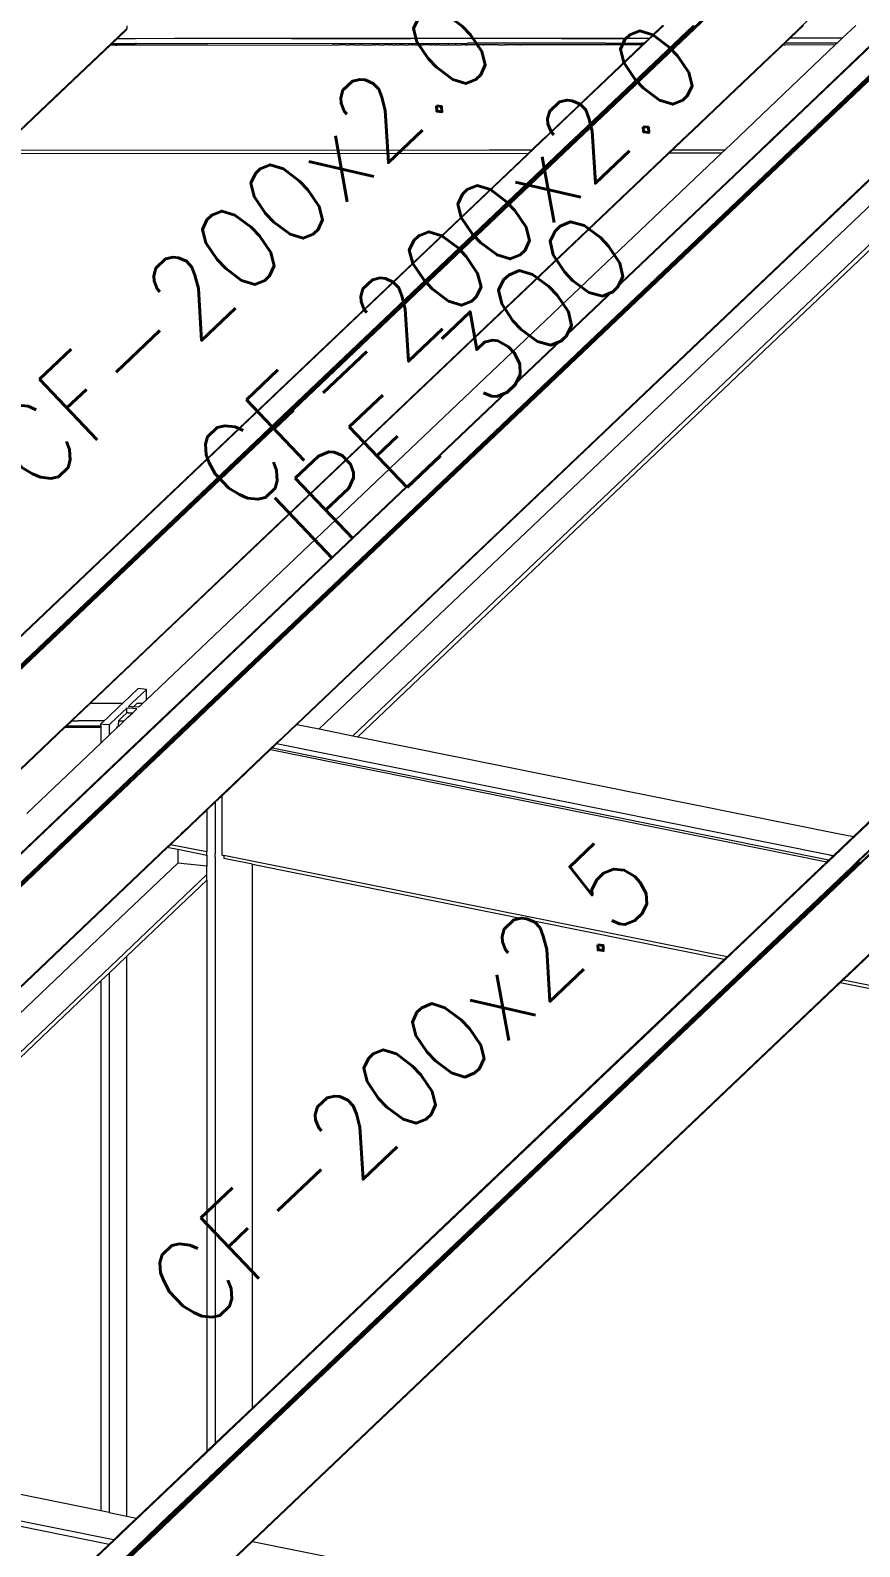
# Model space of a CAD drawing. Header units: millimetres. Extents: x 0 to 42, y 0 to 29.7.
# Drawn here: x 23.759 to 25.276, y 21.444 to 24.218 of the extents above; entities that cross this region are included whole.
import ezdxf
from ezdxf.enums import TextEntityAlignment as Align

# ---------------------------------------------------------------- set-up
doc = ezdxf.new("R2010")
doc.units = ezdxf.units.MM
doc.layers.add('BARRAS_DE_ACERO', color=7, linetype='Continuous', lineweight=9)
doc.layers.add('REFERENCIA_DE_LAS_BARRAS', color=2, linetype='Continuous', lineweight=9)
doc.styles.add('CYPETXT', font='romans__.ttf', dxfattribs={"height": 0.2})

msp = doc.modelspace()

# ---------------------------------------------------------------- linework, layer by layer
at = {"layer": 'BARRAS_DE_ACERO'}
for p, q in [((24.75574, 24.01792), (26.04933, 25.2482)), ((26.0539, 25.2482), (24.81695, 24.07178)), ((24.75307, 24.01779), (24.97333, 24.22726)), ((24.89759, 24.2102), (24.91551, 24.22723)), ((24.89815, 24.2102), (24.91604, 24.22722)), ((24.89961, 24.2102), (24.91751, 24.22722)), ((24.93523, 24.19308), (24.97117, 24.22726)), ((25.18078, 24.23618), (25.14748, 24.20451)), ((25.17326, 24.22738), (25.14851, 24.20384)), ((25.15519, 24.21054), (25.1729, 24.22738)), ((25.24418, 24.20391), (25.26877, 24.22729)), ((23.80352, 24.09596), (23.9071, 24.19446)), ((23.90565, 24.19162), (23.90813, 24.19398)), ((23.91798, 24.20335), (23.90813, 24.19398)), ((23.90897, 24.19431), (23.91812, 24.20302)), ((23.91812, 24.20302), (23.91816, 24.20309)), ((23.92041, 24.20309), (23.91816, 24.20309)), ((23.95137, 24.20311), (23.92041, 24.20309)), ((23.92787, 24.19432), (23.95135, 24.19433)), ((23.9532, 24.19433), (23.95135, 24.19433)), ((23.9532, 24.19433), (24.55871, 24.19471)), ((24.73086, 24.2036), (24.45494, 24.20344)), ((24.78682, 24.19485), (24.55871, 24.19471)), ((24.68076, 24.00206), (24.89961, 24.2102)), ((24.7307, 24.20359), (24.79269, 24.20363)), ((24.7927, 24.20364), (24.73086, 24.2036)), ((24.81078, 24.19486), (24.78682, 24.19485)), ((24.84391, 24.20366), (24.79269, 24.20363)), ((24.81078, 24.19486), (24.87892, 24.1949)), ((24.86889, 24.20368), (24.84391, 24.20366)), ((24.86887, 24.20369), (24.86893, 24.20369)), ((24.86887, 24.20369), (24.86889, 24.20368)), ((24.89077, 24.20371), (24.86893, 24.20369)), ((24.8815, 24.1949), (24.87843, 24.19198)), ((24.87953, 24.1949), (24.87892, 24.1949)), ((24.87955, 24.1949), (24.87953, 24.1949)), ((24.8815, 24.1949), (24.87955, 24.1949)), ((24.8815, 24.1949), (24.89075, 24.20369)), ((24.89015, 24.20369), (24.89075, 24.20369)), ((24.89075, 24.20369), (24.89077, 24.20371)), ((24.8977, 24.20977), (24.89815, 24.2102)), ((25.0206, 24.08255), (25.13915, 24.19529)), ((25.14139, 24.19871), (25.07376, 24.1344)), ((25.1149, 24.01837), (25.31209, 24.20591)), ((25.13147, 24.03465), (25.31128, 24.20566)), ((25.14682, 24.20258), (25.13915, 24.19529)), ((25.13935, 24.19505), (25.14836, 24.20362)), ((25.14618, 24.19505), (25.13935, 24.19505)), ((25.23493, 24.19511), (25.14618, 24.19505)), ((25.14679, 24.20385), (25.14748, 24.20451)), ((25.14682, 24.20258), (25.1481, 24.20379)), ((25.15519, 24.21054), (25.1481, 24.20379)), ((25.14836, 24.20362), (25.14851, 24.20384)), ((25.24418, 24.20391), (25.14851, 24.20384)), ((25.19638, 24.03468), (25.37112, 24.20088)), ((25.23493, 24.19511), (25.23185, 24.19218)), ((25.23493, 24.19511), (25.23494, 24.19512)), ((25.23494, 24.19512), (25.24418, 24.20391)), ((23.73969, 24.03379), (23.90565, 24.19162)), ((24.08392, 24.19148), (23.91513, 24.19138)), ((24.08392, 24.19148), (24.31209, 24.19162)), ((24.31381, 24.19162), (24.31209, 24.19162)), ((24.31381, 24.19162), (24.31724, 24.19162)), ((24.31724, 24.19162), (24.31894, 24.19162)), ((24.31894, 24.19162), (24.32402, 24.19162)), ((24.32738, 24.19162), (24.32402, 24.19162)), ((24.33071, 24.19162), (24.32738, 24.19162)), ((24.33402, 24.19162), (24.33071, 24.19162)), ((24.33567, 24.19162), (24.33402, 24.19162)), ((24.33567, 24.19162), (24.33731, 24.19162)), ((24.33731, 24.19162), (24.33895, 24.19162)), ((24.33895, 24.19162), (24.34058, 24.19162)), ((24.34058, 24.19162), (24.3422, 24.19162)), ((24.34382, 24.19162), (24.3422, 24.19162)), ((24.34543, 24.19162), (24.34382, 24.19162)), ((24.34704, 24.19162), (24.34543, 24.19162)), ((24.34704, 24.19162), (24.34864, 24.19162)), ((24.35024, 24.19162), (24.34864, 24.19162)), ((24.35183, 24.19162), (24.35024, 24.19162)), ((24.35183, 24.19162), (24.35342, 24.19162)), ((24.35342, 24.19162), (24.355, 24.19162)), ((24.355, 24.19162), (24.35657, 24.19162)), ((24.35657, 24.19162), (24.36126, 24.19162)), ((24.36434, 24.19162), (24.36126, 24.19162)), ((24.38252, 24.19162), (24.38547, 24.19162)), ((24.3884, 24.19162), (24.38547, 24.19162)), ((24.3884, 24.19162), (24.39131, 24.19162)), ((24.39707, 24.19162), (24.39992, 24.19162)), ((24.39992, 24.19162), (24.40275, 24.19162)), ((24.40275, 24.19162), (24.40556, 24.19162)), ((24.40835, 24.19162), (24.40556, 24.19162)), ((24.41113, 24.19162), (24.40835, 24.19162)), ((24.41526, 24.19162), (24.41113, 24.19162)), ((24.41526, 24.19162), (24.41663, 24.19162)), ((24.41663, 24.19162), (24.41799, 24.19162)), ((24.4207, 24.19162), (24.41799, 24.19162)), ((24.4207, 24.19162), (24.42205, 24.19162)), ((24.42205, 24.19162), (24.42739, 24.19162)), ((24.42871, 24.19162), (24.42739, 24.19162)), ((24.43003, 24.19162), (24.42871, 24.19162)), ((24.43003, 24.19162), (24.43135, 24.19162)), ((24.43135, 24.19162), (24.43395, 24.19162)), ((24.43525, 24.19162), (24.43395, 24.19162)), ((24.43681, 24.19162), (24.43525, 24.19162)), ((24.44169, 24.19162), (24.43806, 24.19162)), ((24.44169, 24.19162), (24.44299, 24.19162)), ((24.44299, 24.19162), (24.44553, 24.19162)), ((24.44553, 24.19162), (24.44805, 24.19162)), ((24.44805, 24.19162), (24.45053, 24.19162)), ((24.45299, 24.19162), (24.45053, 24.19162)), ((24.45787, 24.19162), (24.46028, 24.19162)), ((24.46268, 24.19162), (24.46028, 24.19162)), ((24.46268, 24.19162), (24.46506, 24.19162)), ((24.46506, 24.19162), (24.46742, 24.19162)), ((24.46742, 24.19162), (24.46977, 24.19162)), ((24.47442, 24.19162), (24.47672, 24.19162)), ((24.49128, 24.19162), (24.48908, 24.19162)), ((24.49128, 24.19162), (24.49346, 24.19162)), ((24.49563, 24.19162), (24.49346, 24.19162)), ((24.49778, 24.19162), (24.49563, 24.19162)), ((24.50204, 24.19162), (24.50098, 24.19162)), ((24.5031, 24.19162), (24.50204, 24.19162)), ((24.5031, 24.19162), (24.50415, 24.19162)), ((24.5052, 24.19162), (24.50415, 24.19162)), ((24.50625, 24.19162), (24.5052, 24.19162)), ((24.50729, 24.19162), (24.50625, 24.19162)), ((24.50729, 24.19162), (24.50833, 24.19162)), ((24.50833, 24.19162), (24.50936, 24.19162)), ((24.50936, 24.19162), (24.51039, 24.19162)), ((24.51039, 24.19162), (24.51345, 24.19162)), ((24.51345, 24.19162), (24.51447, 24.19162)), ((24.51447, 24.19162), (24.51548, 24.19162)), ((24.51548, 24.19162), (24.51649, 24.19162)), ((24.51649, 24.19162), (24.5175, 24.19162)), ((24.5175, 24.19162), (24.5195, 24.19162)), ((24.52043, 24.19162), (24.5195, 24.19162)), ((24.5205, 24.19162), (24.52043, 24.19162)), ((24.5205, 24.19162), (24.52248, 24.19162)), ((24.52249, 24.19162), (24.52248, 24.19162)), ((24.52249, 24.19162), (24.52347, 24.19162)), ((24.52445, 24.19162), (24.52347, 24.19162)), ((24.52445, 24.19162), (24.52543, 24.19162)), ((24.52543, 24.19162), (24.52641, 24.19162)), ((24.52641, 24.19162), (24.52738, 24.19162)), ((24.52933, 24.19162), (24.53028, 24.19162)), ((24.53788, 24.19162), (24.536, 24.19162)), ((24.55767, 24.19162), (24.5568, 24.19162)), ((24.55767, 24.19162), (24.55853, 24.19162)), ((24.58775, 24.19162), (24.58851, 24.19162)), ((24.61291, 24.19162), (24.61223, 24.19162)), ((24.61558, 24.19162), (24.61425, 24.19162)), ((24.61559, 24.19162), (24.61558, 24.19162)), ((24.61559, 24.19162), (24.61625, 24.19162)), ((24.61625, 24.19162), (24.61691, 24.19162)), ((24.61691, 24.19162), (24.61757, 24.19162)), ((24.61757, 24.19162), (24.61823, 24.19162)), ((24.61823, 24.19162), (24.61889, 24.19162)), ((24.61889, 24.19162), (24.61954, 24.19162)), ((24.61954, 24.19162), (24.62019, 24.19162)), ((24.62019, 24.19162), (24.62084, 24.19162)), ((24.62084, 24.19162), (24.62149, 24.19162)), ((24.62149, 24.19162), (24.62214, 24.19162)), ((24.62214, 24.19162), (24.62278, 24.19162)), ((24.62278, 24.19162), (24.62342, 24.19162)), ((24.62342, 24.19162), (24.62406, 24.19162)), ((24.62406, 24.19162), (24.6247, 24.19162)), ((24.62843, 24.19162), (24.62659, 24.19162)), ((24.62904, 24.19162), (24.62843, 24.19162)), ((24.62965, 24.19162), (24.62904, 24.19162)), ((24.62965, 24.19162), (24.63086, 24.19162)), ((24.63086, 24.19162), (24.63146, 24.19162)), ((24.63206, 24.19162), (24.63146, 24.19162)), ((24.63326, 24.19162), (24.63206, 24.19162)), ((24.63385, 24.19162), (24.63326, 24.19162)), ((24.63444, 24.19162), (24.63385, 24.19162)), ((24.63562, 24.19162), (24.63444, 24.19162)), ((24.63736, 24.19162), (24.63562, 24.19162)), ((24.65182, 24.19162), (24.63736, 24.19162)), ((24.65182, 24.19162), (24.65235, 24.19162)), ((24.65601, 24.19162), (24.65235, 24.19162)), ((24.65601, 24.19162), (24.65755, 24.19162)), ((24.65857, 24.19162), (24.65755, 24.19162)), ((24.66009, 24.19162), (24.65857, 24.19162)), ((24.87843, 24.19198), (24.66009, 24.19162)), ((24.71329, 24.03439), (24.879, 24.19198)), ((24.87843, 24.19198), (24.74561, 24.06568)), ((24.75205, 24.01886), (24.93523, 24.19308)), ((25.23185, 24.19218), (25.02909, 23.99934)), ((25.27374, 24.16802), (25.1335, 24.03465)), ((25.13979, 24.19212), (25.23185, 24.19218)), ((25.1714, 24.01766), (25.34484, 24.18262)), ((25.18493, 24.02815), (25.33611, 24.17195)), ((25.29917, 24.19222), (25.27374, 24.16802)), ((25.3155, 24.15676), (25.16925, 24.01766)), ((25.32236, 24.15646), (25.17639, 24.01766)), ((24.97066, 24.03634), (25.07376, 24.1344)), ((25.01142, 24.07339), (25.07462, 24.1335)), ((23.72273, 24.01911), (23.80352, 24.09596)), ((25.42758, 24.07163), (24.22577, 22.92862)), ((24.74561, 24.06568), (24.69681, 24.01924)), ((24.75976, 24.0174), (24.81695, 24.07178)), ((25.01091, 24.07333), (24.9706, 24.03498)), ((24.95088, 24.01753), (24.97066, 24.03634)), ((24.95224, 24.01752), (24.9706, 24.03498)), ((25.11357, 24.01763), (25.13147, 24.03465)), ((25.1335, 24.03465), (25.1156, 24.01763)), ((25.18493, 24.02815), (25.1752, 24.0189)), ((25.17577, 24.01508), (25.19638, 24.03468)), ((23.56557, 22.94146), (24.68076, 24.00206)), ((23.66709, 22.97821), (24.75976, 24.0174)), ((24.6793, 24.00206), (23.79888, 23.16473)), ((24.95087, 24.01752), (23.85821, 22.97833)), ((24.95224, 24.01752), (23.86883, 22.98714)), ((25.17577, 24.01508), (24.0826, 22.9754)), ((24.22916, 23.12153), (25.15531, 24.00235)), ((25.15649, 24.00112), (24.23055, 23.12046)), ((24.67565, 23.99913), (24.67875, 24.00208)), ((24.67875, 24.00208), (24.69483, 24.01737)), ((24.69483, 24.01737), (24.69665, 24.0191)), ((24.73134, 23.99916), (24.7342, 24.00188)), ((24.73348, 23.99916), (24.75267, 24.01741)), ((24.73444, 24.00211), (24.7342, 24.00188)), ((24.75205, 24.01886), (24.73444, 24.00211)), ((24.73601, 23.99916), (24.74039, 24.00333)), ((24.74414, 24.00454), (24.73848, 23.99916)), ((24.74039, 24.00333), (24.75506, 24.01728)), ((24.75766, 24.0174), (24.74414, 24.00454)), ((24.75307, 24.01779), (24.75267, 24.01741)), ((24.75519, 24.0174), (24.75506, 24.01728)), ((24.7552, 24.01741), (24.75519, 24.0174)), ((24.75574, 24.01792), (24.7552, 24.01741)), ((24.75766, 24.0174), (24.75767, 24.01741)), ((24.75767, 24.01741), (24.75948, 24.01913)), ((24.95244, 24.0173), (24.93658, 24.00222)), ((24.95088, 24.01753), (24.95087, 24.01752)), ((25.11355, 24.01762), (25.09437, 23.99938)), ((25.09493, 23.99938), (25.09881, 24.00307)), ((25.11559, 24.01762), (25.09641, 23.99938)), ((25.11412, 24.01763), (25.09881, 24.00307)), ((25.11355, 24.01762), (25.11357, 24.01763)), ((25.11412, 24.01763), (25.1149, 24.01837)), ((25.11559, 24.01762), (25.1156, 24.01763)), ((25.14681, 23.98952), (25.1616, 24.00359)), ((25.16925, 24.01766), (25.15007, 23.99941)), ((25.17139, 24.01765), (25.15531, 24.00235)), ((25.15649, 24.00112), (25.17315, 24.01696)), ((25.16899, 24.01061), (25.1616, 24.00359)), ((25.169, 24.01061), (25.16899, 24.01061)), ((25.169, 24.01061), (25.17269, 24.01413)), ((25.1714, 24.01766), (25.17139, 24.01765)), ((25.17315, 24.01696), (25.17316, 24.01696)), ((25.17316, 24.01696), (25.17389, 24.01766)), ((25.17389, 24.01766), (25.1752, 24.0189)), ((25.17615, 24.01743), (25.17592, 24.01721)), ((24.73601, 23.99916), (23.64377, 22.96038)), ((23.66184, 22.97997), (24.73348, 23.99916)), ((23.8472, 23.1583), (24.73134, 23.99916)), ((23.8514, 23.15549), (24.73848, 23.99916)), ((23.86926, 22.98714), (24.92734, 23.99343)), ((24.02089, 22.97844), (25.09437, 23.99938)), ((25.09493, 23.99938), (24.17832, 23.12762)), ((24.17902, 23.12689), (25.09641, 23.99938)), ((24.22752, 23.12202), (25.15007, 23.99941)), ((25.34348, 23.99122), (24.24674, 22.94816)), ((25.02909, 23.99934), (25.02294, 23.99349)), ((25.11723, 23.96139), (25.14681, 23.98952)), ((24.28715, 22.94002), (25.34348, 23.94465)), ((25.05808, 23.90513), (25.11723, 23.96139)), ((24.35797, 22.92575), (25.41143, 23.92765)), ((24.2299, 23.1175), (24.70314, 23.56757)), ((23.5687, 22.94581), (23.79888, 23.16473)), ((23.66094, 22.98116), (23.8472, 23.1583)), ((23.8514, 23.15549), (23.66499, 22.97821)), ((23.93985, 22.89943), (24.17474, 23.12283)), ((24.17832, 23.12762), (24.02147, 22.97844)), ((24.03286, 22.93688), (24.22752, 23.12202)), ((24.23055, 23.12046), (24.03894, 22.93823)), ((24.2299, 23.1175), (24.05075, 22.94711)), ((24.22763, 23.12009), (24.07672, 22.97658)), ((24.17902, 23.12689), (24.17474, 23.12283)), ((24.22763, 23.12009), (24.22854, 23.12095)), ((24.22916, 23.12153), (24.22854, 23.12095)), ((23.95615, 23.01391), (23.92804, 22.98718)), ((23.97137, 23.01239), (23.94488, 22.98719)), ((23.82423, 22.94601), (23.85821, 22.97833)), ((23.86883, 22.98714), (23.83629, 22.95619)), ((23.86864, 22.98661), (23.8692, 22.98714)), ((23.86926, 22.98714), (23.8692, 22.98714)), ((23.86926, 22.98714), (23.92804, 22.98718)), ((23.92188, 22.98132), (23.90087, 22.96134)), ((23.93562, 22.97838), (23.91771, 22.96135)), ((23.92804, 22.98718), (23.92188, 22.98132)), ((24.02089, 22.97844), (23.93521, 22.89695)), ((23.93562, 22.97838), (23.93591, 22.97866)), ((23.93591, 22.97866), (23.93869, 22.97838)), ((23.93591, 22.97838), (23.93591, 22.97866)), ((23.93591, 22.96963), (23.93591, 22.97838)), ((23.95397, 22.97685), (23.93869, 22.97838)), ((23.93885, 22.98145), (23.94488, 22.98719)), ((23.93885, 22.98145), (23.94009, 22.98133)), ((23.94481, 22.98085), (23.94009, 22.98133)), ((23.94639, 22.96964), (23.95397, 22.97685)), ((23.9569, 22.97964), (23.94743, 22.98059)), ((23.95438, 22.98719), (23.94821, 22.98133)), ((23.96486, 22.9872), (23.97137, 22.99339)), ((23.99692, 22.9551), (24.02147, 22.97844)), ((24.0826, 22.9754), (24.04822, 22.94271)), ((24.07672, 22.97658), (24.05666, 22.9575)), ((22.865, 21.87858), (23.99692, 22.9551)), ((23.83502, 22.95498), (23.65682, 22.78551)), ((23.82115, 22.94308), (23.82423, 22.94601)), ((23.82602, 22.94601), (23.88575, 22.94605)), ((23.83629, 22.95619), (23.83502, 22.95498)), ((23.8352, 22.95481), (23.83519, 22.9548)), ((23.8352, 22.95481), (23.83526, 22.95487)), ((23.83521, 22.9548), (23.84654, 22.95481)), ((23.89404, 22.95485), (23.84654, 22.95481)), ((23.88817, 22.94926), (23.89634, 22.94844)), ((23.88817, 22.94605), (23.88817, 22.94312)), ((23.90087, 22.96134), (23.89404, 22.95485)), ((23.90339, 22.94773), (23.89634, 22.94844)), ((23.91771, 22.96135), (23.90339, 22.94773)), ((23.90339, 22.94773), (23.90339, 22.92874)), ((23.92162, 22.94607), (23.91854, 22.94314)), ((23.92722, 22.96136), (23.92038, 22.95486)), ((23.92038, 22.95486), (23.93087, 22.95487)), ((23.92038, 22.95486), (23.92038, 22.95092)), ((23.92038, 22.94607), (23.92038, 22.95092)), ((23.93591, 22.96963), (23.92722, 22.96136)), ((23.93087, 22.95487), (23.9377, 22.96137)), ((23.93818, 22.96963), (23.93591, 22.96963)), ((23.9377, 22.96137), (23.94639, 22.96964)), ((23.93818, 22.96963), (23.94639, 22.96964)), ((24.0476, 22.94889), (24.03653, 22.93834)), ((24.05075, 22.94711), (24.03983, 22.93672)), ((24.05666, 22.9575), (24.0476, 22.94889)), ((24.24674, 22.94816), (24.20965, 22.91288)), ((24.24674, 22.94816), (24.28715, 22.94002)), ((23.82115, 22.94308), (23.62242, 22.75408)), ((23.65725, 22.78551), (23.82294, 22.94308)), ((23.91729, 22.94195), (23.90339, 22.92874)), ((23.91854, 22.94314), (23.91729, 22.94195)), ((23.91729, 22.94195), (23.9173, 22.94314)), ((23.9173, 22.94314), (23.91854, 22.94314)), ((24.03286, 22.93688), (23.96233, 22.86981)), ((24.03175, 22.93138), (23.99514, 22.89657)), ((24.01096, 22.90927), (24.03983, 22.93672)), ((24.01114, 22.90746), (24.04822, 22.94271)), ((24.01361, 22.91655), (24.03652, 22.93834)), ((24.03175, 22.93138), (24.03894, 22.93823)), ((24.03652, 22.93834), (24.03653, 22.93834)), ((24.20975, 22.91339), (24.21874, 22.92194)), ((24.22577, 22.92862), (24.21874, 22.92194)), ((24.28715, 22.94002), (24.34915, 22.92753)), ((23.93985, 22.89943), (22.86567, 21.87783)), ((23.88817, 22.91426), (23.75286, 22.78557)), ((23.93521, 22.89695), (23.78135, 22.75062)), ((23.84598, 22.75037), (24.01114, 22.90746)), ((24.01096, 22.90927), (23.8661, 22.77149)), ((24.01194, 22.91496), (23.96338, 22.86877)), ((23.96455, 22.86748), (23.99514, 22.89657)), ((24.01194, 22.91496), (24.01355, 22.9165)), ((24.01355, 22.9165), (24.01356, 22.9165)), ((24.01356, 22.9165), (24.01361, 22.91655)), ((24.20311, 22.90707), (24.05635, 22.7675)), ((24.10976, 22.81788), (24.19843, 22.90221)), ((24.20152, 22.90515), (24.20965, 22.91288)), ((24.20928, 22.91295), (24.20311, 22.90707)), ((24.20929, 22.91295), (24.20928, 22.91295)), ((24.20975, 22.91339), (24.20929, 22.91295)), ((25.22156, 22.70907), (24.20965, 22.91288)), ((23.96233, 22.8698), (22.72729, 21.69521)), ((23.96333, 22.86872), (23.83889, 22.75037)), ((23.96455, 22.86748), (23.86189, 22.76984)), ((23.96338, 22.86877), (23.96333, 22.86872)), ((25.4078, 22.8789), (25.22796, 22.70786)), ((25.40962, 22.87908), (25.25818, 22.73505)), ((25.46193, 22.86907), (25.26986, 22.6864)), ((24.10976, 22.81788), (24.0974, 22.80613)), ((24.10976, 22.70939), (24.10976, 22.81788)), ((24.03614, 22.74787), (24.08219, 22.79166)), ((24.08219, 22.79166), (24.0974, 22.80613)), ((24.08219, 22.79166), (24.08219, 22.71494)), ((24.0974, 22.80613), (24.0974, 22.71188)), ((23.83774, 22.74451), (23.84767, 22.75396)), ((23.84581, 22.75455), (23.84142, 22.75037)), ((23.84581, 22.75455), (23.86189, 22.76984)), ((23.85654, 22.7624), (23.84767, 22.75396)), ((23.85654, 22.7624), (23.86489, 22.77034)), ((23.86489, 22.77034), (23.8661, 22.77149)), ((24.03658, 22.7487), (24.05635, 22.7675)), ((23.83774, 22.74451), (22.72473, 21.68599)), ((22.73348, 21.51067), (24.0091, 22.72386)), ((22.86267, 21.8769), (23.78135, 22.75062)), ((23.84142, 22.75037), (22.91539, 21.86967)), ((23.83889, 22.75037), (22.91583, 21.87249)), ((22.91848, 21.86827), (23.84598, 22.75037)), ((22.93572, 21.70131), (24.01058, 22.72356)), ((24.01413, 22.72865), (24.0091, 22.72386)), ((24.02869, 22.74121), (24.01022, 22.72363)), ((24.01161, 22.72454), (24.01058, 22.72356)), ((24.01161, 22.72335), (24.02869, 22.71991)), ((24.03484, 22.74835), (24.01413, 22.72865)), ((24.03578, 22.74753), (24.01561, 22.72835)), ((24.08219, 22.71494), (24.01561, 22.72835)), ((24.03551, 22.7477), (24.02869, 22.74121)), ((24.03551, 22.7477), (24.03593, 22.74809)), ((24.03578, 22.74753), (24.03614, 22.74787)), ((25.26446, 22.74316), (25.22777, 22.70827)), ((25.22845, 22.70677), (25.25818, 22.73505)), ((25.26795, 22.68678), (25.30716, 22.72407)), ((25.30158, 22.72631), (25.27264, 22.69879)), ((25.30353, 22.72592), (25.27461, 22.69839)), ((24.02869, 22.71991), (24.08219, 22.70913)), ((24.02869, 22.71991), (24.02869, 22.69421)), ((24.08219, 22.70913), (24.08219, 22.71494)), ((24.08219, 22.70913), (24.08219, 22.68883)), ((24.0974, 22.70607), (24.0974, 22.71188)), ((24.0974, 22.70607), (24.0974, 21.63322)), ((24.10976, 22.70939), (24.11285, 22.70877)), ((24.16539, 22.69238), (24.11285, 22.70296)), ((25.22111, 22.69979), (25.02966, 22.51771)), ((25.03335, 22.52337), (25.21616, 22.69722)), ((25.03694, 22.52619), (25.21975, 22.70006)), ((25.21925, 22.70016), (25.21616, 22.69722)), ((25.21975, 22.70006), (25.22767, 22.70759)), ((25.22845, 22.70677), (25.22111, 22.69979)), ((25.22739, 22.7079), (25.22715, 22.70795)), ((25.22739, 22.7079), (25.22738, 22.70789)), ((25.22777, 22.70827), (25.22739, 22.7079)), ((25.22788, 22.7078), (25.22767, 22.70759)), ((25.22788, 22.7078), (25.22789, 22.7078)), ((25.22789, 22.7078), (25.22796, 22.70786)), ((25.27264, 22.69879), (25.2614, 22.6881)), ((25.26337, 22.6877), (25.2746, 22.69838)), ((25.26567, 22.68724), (25.27592, 22.69699)), ((25.27461, 22.69839), (25.2746, 22.69838)), ((24.02869, 22.69421), (23.93591, 22.60597)), ((24.08219, 22.68883), (24.02869, 22.69421)), ((24.08219, 22.67363), (24.08219, 22.68883)), ((25.2614, 22.6881), (24.14166, 21.62317)), ((24.16539, 22.69238), (25.02831, 22.51857)), ((24.16539, 21.69788), (24.16539, 22.69238)), ((25.12075, 22.55208), (25.26337, 22.6877)), ((25.26567, 22.68724), (25.12306, 22.55161)), ((25.26795, 22.68678), (25.12534, 22.55115)), ((25.12724, 22.55077), (25.26986, 22.6864)), ((25.24552, 22.48066), (25.4283, 22.65449)), ((23.93591, 22.60597), (22.97613, 21.69317)), ((23.93168, 22.53049), (23.03814, 21.68068)), ((25.07553, 22.50907), (25.10177, 22.53403)), ((25.08289, 22.51341), (25.12306, 22.55161)), ((25.10343, 22.53032), (25.08517, 22.51295)), ((25.08707, 22.51257), (25.10774, 22.53222)), ((25.12075, 22.55208), (25.10177, 22.53403)), ((25.10343, 22.53032), (25.10583, 22.5326)), ((25.10583, 22.5326), (25.11472, 22.54105)), ((25.12724, 22.55077), (25.10774, 22.53222)), ((25.12534, 22.55115), (25.11472, 22.54105)), ((25.30447, 22.53718), (25.27526, 22.5094)), ((23.90339, 22.4934), (23.93591, 22.52432)), ((25.08289, 22.51341), (24.00299, 21.48635)), ((24.00527, 21.48589), (25.08517, 22.51295)), ((25.03694, 22.52619), (24.09662, 21.63189)), ((24.14386, 21.62299), (25.07553, 22.50907)), ((25.08707, 22.51257), (24.14861, 21.62003)), ((25.26579, 22.50039), (25.27526, 22.5094)), ((23.88817, 22.47892), (23.04698, 21.6789)), ((23.88817, 22.47892), (23.88817, 21.50948)), ((24.16521, 21.45367), (25.24513, 22.48074)), ((24.16562, 21.45359), (25.24045, 22.47584)), ((25.24513, 22.48074), (25.26579, 22.50039)), ((24.16539, 21.69788), (24.0974, 21.63322)), ((23.88817, 21.50948), (23.04698, 21.6789)), ((22.88554, 21.65359), (23.90328, 21.4486)), ((22.89866, 21.66072), (23.91152, 21.4567)), ((24.09163, 21.6256), (23.9392, 21.48063)), ((23.95345, 21.49632), (24.08219, 21.61876)), ((23.95397, 21.49622), (24.09662, 21.63189)), ((24.14861, 21.62003), (23.97682, 21.45666)), ((23.9987, 21.48721), (24.1416, 21.62311)), ((24.00069, 21.48681), (24.14376, 21.62289)), ((24.09163, 21.6256), (24.0963, 21.63003)), ((24.09739, 21.63108), (24.0963, 21.63003)), ((24.1416, 21.62311), (24.14166, 21.62317)), ((24.14385, 21.62298), (24.14376, 21.62289)), ((24.14385, 21.62298), (24.14386, 21.62299)), ((23.90339, 21.50641), (23.88817, 21.50948)), ((23.92498, 21.46711), (23.9392, 21.48063)), ((23.93591, 21.49986), (23.95345, 21.49632)), ((23.94632, 21.48894), (23.93694, 21.48002)), ((23.95397, 21.49622), (23.94632, 21.48894)), ((24.00069, 21.48681), (23.95896, 21.44713)), ((23.9987, 21.48721), (23.96838, 21.45837)), ((24.00299, 21.48635), (23.97266, 21.4575)), ((24.00527, 21.48589), (23.98868, 21.47011)), ((23.95698, 21.44753), (23.73305, 21.23456)), ((23.76332, 21.26106), (23.95896, 21.44713)), ((23.83949, 21.3858), (23.91303, 21.45574)), ((23.88575, 21.43134), (23.90379, 21.4485)), ((23.91174, 21.45664), (23.90328, 21.4486)), ((23.90379, 21.4485), (23.91203, 21.45633)), ((23.91175, 21.45665), (23.92313, 21.46748)), ((23.91203, 21.45633), (23.91224, 21.45654)), ((23.91225, 21.45654), (23.91224, 21.45654)), ((23.91225, 21.45654), (23.92365, 21.46738)), ((23.91358, 21.45627), (23.91303, 21.45574)), ((23.91955, 21.46195), (23.91358, 21.45627)), ((23.91955, 21.46195), (23.92498, 21.46711)), ((23.94847, 21.24898), (24.16539, 21.45529)), ((23.96838, 21.45837), (23.95698, 21.44753)), ((23.96127, 21.44666), (23.97266, 21.4575)), ((23.96976, 21.45212), (23.96354, 21.4462)), ((23.96542, 21.44582), (23.97682, 21.45666)), ((23.96976, 21.45212), (23.97493, 21.45704)), ((23.97493, 21.45704), (23.98868, 21.47011)), ((24.08346, 21.37592), (24.16521, 21.45367)), ((24.16562, 21.45359), (24.12386, 21.4139)), ((24.16562, 21.45359), (25.34039, 21.21698)), ((23.96127, 21.44666), (23.76767, 21.26253)), ((23.96542, 21.44582), (23.76979, 21.25976)), ((23.96354, 21.4462), (23.88817, 21.37453))]:
    msp.add_line(p, q, dxfattribs=at)
for points in [[(25.16472, 24.40453), (24.96042, 24.21023), (24.75948, 24.01913)], [(23.9071, 24.19446), (23.93653, 24.22244), (23.93653, 24.22664)], [(23.90588, 24.19139), (23.90897, 24.19431), (23.92787, 24.19432)], [(23.91798, 24.20335), (23.93617, 24.22065), (23.9352, 24.21929)], [(23.9352, 24.21929), (23.9352, 24.21929), (23.91816, 24.20309)], [(24.7307, 24.20359), (24.02293, 24.20315), (23.95137, 24.20311)], [(24.7927, 24.20365), (24.60717, 24.20354), (24.39101, 24.20341), (24.2368, 24.20331), (24.45494, 24.20344)], [(24.8977, 24.20977), (24.89133, 24.20371), (24.8821, 24.19493), (24.879, 24.19198)], [(24.89015, 24.20369), (24.89077, 24.20371), (24.89759, 24.2102)], [(25.13935, 24.19505), (25.13627, 24.19212), (25.13979, 24.19212)], [(25.14679, 24.20385), (25.14599, 24.20309), (25.14139, 24.19871)], [(23.90588, 24.19139), (23.82481, 24.11429), (23.74017, 24.03379)], [(23.91513, 24.19138), (23.91811, 24.19139), (23.90588, 24.19139)], [(24.36434, 24.19162), (24.3659, 24.19162), (24.37354, 24.19162), (24.37656, 24.19162), (24.37955, 24.19162), (24.38252, 24.19162)], [(24.39707, 24.19162), (24.3942, 24.19162), (24.39131, 24.19162)], [(24.43681, 24.19162), (24.4374, 24.19162), (24.43806, 24.19162)], [(24.45787, 24.19162), (24.45544, 24.19162), (24.45299, 24.19162)], [(24.47442, 24.19162), (24.4721, 24.19162), (24.46977, 24.19162)], [(24.48908, 24.19162), (24.48687, 24.19162), (24.48576, 24.19162), (24.48464, 24.19162), (24.48352, 24.19162), (24.4824, 24.19162), (24.48127, 24.19162), (24.479, 24.19162), (24.47672, 24.19162)], [(24.49778, 24.19162), (24.49992, 24.19162), (24.50098, 24.19162)], [(24.52738, 24.19162), (24.52933, 24.19162), (24.52932, 24.19162)], [(24.53028, 24.19162), (24.53221, 24.19162), (24.53411, 24.19162), (24.536, 24.19162)], [(24.53788, 24.19162), (24.53974, 24.19162), (24.54159, 24.19162), (24.54343, 24.19162), (24.54434, 24.19162), (24.54706, 24.19162)], [(24.55506, 24.19162), (24.55418, 24.19162), (24.5533, 24.19162), (24.55242, 24.19162), (24.55153, 24.19162), (24.55064, 24.19162), (24.54975, 24.19162), (24.54886, 24.19162), (24.54796, 24.19162), (24.54706, 24.19162)], [(24.55506, 24.19162), (24.55593, 24.19162), (24.5568, 24.19162)], [(24.58775, 24.19162), (24.58699, 24.19162), (24.58622, 24.19162), (24.58545, 24.19162), (24.58468, 24.19162), (24.58391, 24.19162), (24.58313, 24.19162), (24.58235, 24.19162), (24.58157, 24.19162), (24.58079, 24.19162), (24.58, 24.19162), (24.57921, 24.19162), (24.57842, 24.19162), (24.57762, 24.19162), (24.57682, 24.19162), (24.57602, 24.19162), (24.57522, 24.19162), (24.57441, 24.19162), (24.5736, 24.19162), (24.57279, 24.19162), (24.57197, 24.19162), (24.57115, 24.19162), (24.57033, 24.19162), (24.56951, 24.19162), (24.56868, 24.19162), (24.56785, 24.19162), (24.56702, 24.19162), (24.56618, 24.19162), (24.56534, 24.19162), (24.5645, 24.19162), (24.56366, 24.19162), (24.56281, 24.19162), (24.56196, 24.19162), (24.56111, 24.19162), (24.56025, 24.19162), (24.55939, 24.19162), (24.55853, 24.19162)], [(24.61223, 24.19162), (24.61155, 24.19162), (24.61087, 24.19162), (24.61019, 24.19162), (24.6095, 24.19162), (24.60881, 24.19162), (24.60812, 24.19162), (24.60743, 24.19162), (24.60673, 24.19162), (24.60603, 24.19162), (24.60533, 24.19162), (24.60463, 24.19162), (24.60392, 24.19162), (24.60321, 24.19162), (24.6025, 24.19162), (24.60179, 24.19162), (24.60107, 24.19162), (24.60035, 24.19162), (24.59963, 24.19162), (24.59891, 24.19162), (24.59818, 24.19162), (24.59745, 24.19162), (24.59672, 24.19162), (24.59599, 24.19162), (24.59525, 24.19162), (24.59451, 24.19162), (24.59377, 24.19162), (24.59303, 24.19162), (24.59228, 24.19162), (24.59153, 24.19162), (24.59078, 24.19162), (24.59003, 24.19162), (24.58927, 24.19162), (24.58851, 24.19162)], [(24.61425, 24.19162), (24.61358, 24.19162), (24.61291, 24.19162)], [(24.6247, 24.19162), (24.62533, 24.19162), (24.62596, 24.19162), (24.62659, 24.19162)], [(25.07462, 24.1335), (25.07463, 24.1335), (25.13627, 24.19212)], [(24.95244, 24.0173), (24.97058, 24.03455), (25.01142, 24.07339)], [(25.01092, 24.07333), (25.01092, 24.07333), (25.0206, 24.08255)], [(24.69695, 24.01884), (24.69732, 24.0192), (24.71329, 24.03439)], [(24.6793, 24.00206), (24.67932, 24.00207), (24.69695, 24.01884)], [(24.69681, 24.01924), (24.6968, 24.01924), (24.69666, 24.0191), (24.69665, 24.0191)], [(25.02909, 23.99934), (24.93349, 23.99928), (24.93658, 24.00222)], [(25.17269, 24.01413), (25.17453, 24.01589), (25.17546, 24.01677), (25.17592, 24.01721)], [(25.17615, 24.01743), (25.17638, 24.01766), (25.17639, 24.01766)], [(23.79662, 23.16312), (24.66949, 23.99328), (23.69695, 23.99268), (22.6389, 22.98641)], [(24.66949, 23.99328), (24.67565, 23.99913), (24.599, 23.99908), (23.7031, 23.99853), (23.69695, 23.99268)], [(23.97137, 22.99339), (25.02294, 23.99349), (24.92734, 23.99343), (24.93349, 23.99928)], [(25.34348, 23.99293), (24.22076, 22.92516), (24.2096, 22.91454)], [(24.34915, 22.92753), (25.41143, 23.93782), (25.34348, 23.94465)], [(24.70314, 23.56757), (24.93976, 23.79261), (25.05808, 23.90513)], [(23.79662, 23.16312), (23.61144, 22.987), (22.6389, 22.98641)], [(23.97137, 22.99339), (23.97137, 23.01239), (23.95615, 23.01391)], [(23.86864, 22.98661), (23.84182, 22.96111), (23.83526, 22.95487)], [(23.94481, 22.98085), (23.94743, 22.98059), (23.94821, 22.98133)], [(23.95438, 22.98719), (23.96486, 22.9872), (23.95869, 22.98134), (23.9569, 22.97964)], [(23.82294, 22.94308), (23.82602, 22.94601), (23.83506, 22.95461)], [(23.83521, 22.9548), (23.83519, 22.9548), (23.83506, 22.95461)], [(23.88575, 22.94605), (23.88739, 22.94605), (23.88817, 22.94605), (23.88817, 22.94926), (23.89404, 22.95485)], [(23.9173, 22.94314), (23.92038, 22.94607), (23.92162, 22.94607), (23.93087, 22.95487)], [(23.82294, 22.94308), (23.88817, 22.94312), (23.88817, 22.91426), (23.90339, 22.92874)], [(24.34915, 22.92753), (24.35797, 22.92575), (25.23616, 22.74887), (25.26446, 22.74316), (25.40543, 22.87723)], [(24.2096, 22.91454), (24.03799, 22.75134), (24.03587, 22.74932), (24.03529, 22.74877), (24.03485, 22.74835), (24.03484, 22.74835)], [(25.22738, 22.70789), (25.21925, 22.70016), (24.20152, 22.90515), (24.19843, 22.90221), (25.21616, 22.69722)], [(24.01022, 22.72363), (22.93516, 21.70119), (22.89365, 21.6617)], [(24.01161, 22.72335), (24.01161, 22.72454), (24.01561, 22.72835)], [(24.03593, 22.74809), (24.03594, 22.74809), (24.03658, 22.7487)], [(25.03335, 22.52337), (24.11285, 22.70877), (24.11285, 22.70296)], [(25.22738, 22.70789), (25.22156, 22.70907), (25.22715, 22.70795)], [(23.93591, 22.52432), (24.08219, 22.66347), (24.08219, 22.67363), (23.93168, 22.53049)], [(24.08219, 22.66347), (24.08219, 21.61876), (24.0974, 21.63322)], [(25.3042, 22.53836), (25.26454, 22.50064), (25.24388, 22.48099), (24.16539, 21.45529)], [(23.90339, 21.50641), (23.93591, 21.49986), (23.93591, 22.52432)], [(25.02966, 22.51771), (24.0974, 21.63108), (24.09739, 21.63108)], [(24.16539, 21.69788), (25.02831, 22.51857), (25.03335, 22.52337)], [(23.88817, 22.47892), (23.90339, 22.4934), (23.90339, 21.50641)], [(25.5123, 21.3431), (26.44768, 22.2327), (25.24045, 22.47584), (25.24552, 22.48066)], [(26.44768, 22.2327), (26.45273, 22.2375), (25.24552, 22.48066)], [(23.95345, 21.49632), (23.93591, 21.47964), (23.92313, 21.46748)], [(23.71621, 21.27067), (23.71756, 21.27196), (23.90328, 21.4486)], [(23.91174, 21.45664), (23.91175, 21.45665), (23.91152, 21.4567)]]:
    msp.add_lwpolyline(points, dxfattribs=at)
for points in [[(24.84375, 24.20367), (24.7927, 24.20364), (24.84375, 24.20367)], [(23.96233, 22.8698), (23.96234, 22.8698), (23.96233, 22.86981)], [(23.93591, 21.47904), (23.93694, 21.48002), (23.93591, 21.47905), (23.92365, 21.46738), (23.93591, 21.47904)]]:
    msp.add_lwpolyline(points, close=True, dxfattribs=at)

# ---------------------------------------------------------------- texts
at = {"layer": 'REFERENCIA_DE_LAS_BARRAS', "style": 'CYPETXT'}
for s, width, p, p2 in [('CF-200x2.0', 0.812714, (23.77061, 23.36359), (24.62278, 24.1751)), ('CF-200x2.0', 0.812714, (24.14911, 23.32559), (25.00127, 24.1371)), ('IPE 300', 0.844169, (24.29295, 23.23392), (24.87627, 23.78941)), ('CF-200x2.5', 0.812714, (24.0659, 21.82878), (24.91807, 22.64029))]:
    msp.add_text(s, height=0.153333, rotation=43.60023, dxfattribs=dict(at, width=width)).set_placement(p, p2, align=Align.FIT)

doc.saveas('drawing.dxf')
